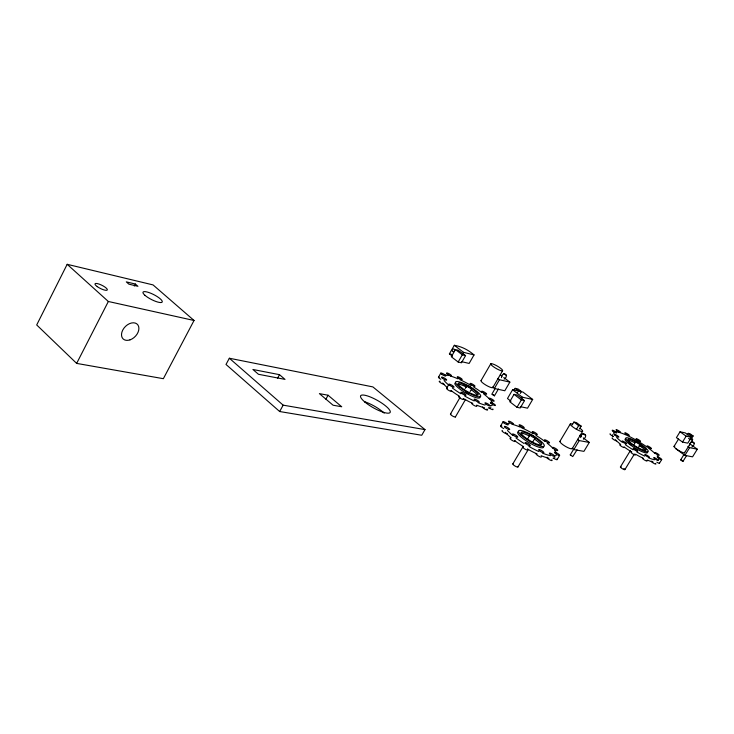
<?xml version="1.0" encoding="UTF-8"?>
<svg xmlns="http://www.w3.org/2000/svg" width="734" height="734" viewBox="0 0 734 734"><rect width="100%" height="100%" fill="white"/><g stroke="black" fill="none" stroke-linecap="round" stroke-linejoin="round"><path stroke-width="1.1" d="M504.111 379.221C510.167 375.074 502.12 370.367 501.46 377.652M503.735 373.744L506.387 375.313M495.221 388.387L491.817 394.25L494.45 395.819L493.982 395.213M67.179 264.313L36.7 324.951L76.648 363.394L163.361 378.689L194.042 320.483L153.057 284.911L67.179 264.313L108.348 301.49L194.042 320.483M76.648 363.394L108.348 301.49M134.304 286.04L135.34 284.03L126.303 281.884L128.89 284.159L137.919 286.297L135.34 284.03M229.347 358.238L226.008 364.459L279.663 411.526L421.738 435.262L424.995 429.601L372.89 386.91L229.347 358.238L283.159 405.159L424.995 429.601M277.617 378.129L279.498 374.67L285.012 379.386L258.451 374.285L252.918 369.486L279.498 374.67M279.663 411.526L283.159 405.159M325.878 399.204L328.08 395.241L341.723 406.764L333.071 405.214L319.4 393.626L328.08 395.241M452.465 356.229L449.41 353.88L454.309 345.301C461.824 346.558 468.292 349.98 474.036 354.926L469.136 363.44L461.42 361.614M438.455 377.239L440.795 373.138M455.438 349.567L451.327 356.761L458.172 362.027L461.438 362.798L465.567 355.614L458.089 350.228L455.438 349.567L462.301 354.816L465.567 355.614M462.714 353.751L463.521 352.329L474.036 354.926M458.172 362.027L462.301 354.816M446.566 388.433L448.951 384.267M450.474 414.022L460.08 397.351M465.163 388.534L466.861 385.589M455.41 416.958L465.595 399.324M470.127 391.479L471.824 388.543A2.89 0.606 30 0 0 468.485 385.946A2.89 0.606 30 0 0 467.714 386.717A2.89 0.606 30 0 0 471.824 388.543M481.045 380.607L490.789 363.761M492.817 387.58L502.588 370.743A6.863 1.321 30 0 0 494.542 364.66A6.863 1.321 30 0 0 492.927 366.367A6.863 1.321 30 0 0 502.588 370.743M494.404 388.479L499.478 379.744L509.855 382.12L504.809 390.763L494.404 388.479L492.67 387.139M494.45 395.819L498.432 388.983M516.727 390.671L512.598 389.754L507.478 398.525L511.02 401.25M514.002 390.268L515.13 388.341L518.085 389.002L521.388 391.516L520.259 393.442M514.039 394.36L509.735 401.709L517.002 407.306L520.204 407.966L524.526 400.617L517.241 395.057L514.039 394.36L521.333 399.929L524.526 400.617M517.296 392.791L518.433 390.855L521.388 391.516M500.57 426.041L503.029 421.839M521.25 399.177L522.397 397.213L532.673 399.452L527.535 408.177L520.323 406.673M517.002 407.306L521.333 399.929M512.827 463.906L523.168 446.428M527.755 438.666L530.049 434.785A11.964 2.615 30.6 0 0 522.406 435.023A11.964 2.615 30.6 0 0 539.747 444.887A11.964 2.615 30.6 0 0 533.655 436.794M517.947 466.962L528.296 449.483M532.902 441.721L535.196 437.84A2.991 0.651 30.6 0 0 531.636 435.069A2.991 0.651 30.6 0 0 531.04 436.024A2.991 0.651 30.6 0 0 535.196 437.84M559.923 441.345L570.281 423.986M572.208 424.94L573.915 422.068L576.419 422.582L581.144 426.142L579.429 429.014M557.069 459.649L559.574 455.456A3 0.651 30.9 0 0 556.354 452.731A3 0.651 30.9 0 0 555.243 453.383A3 0.651 30.9 0 0 559.574 455.456M576.355 429.473L578.649 425.637L581.144 426.142M572.217 448.648L582.622 431.298M577.052 449.795L572.759 456.566L570.263 454.878L573.713 449.116M580.631 437.592C581.291 430.298 589.512 435.189 583.402 439.235M573.878 449.575L579.273 440.583L589.283 442.455L583.925 451.364L573.878 449.575L572.153 448.254A7.156 1.505 30.8 0 1 565.373 446.336A7.156 1.505 30.8 0 1 560.317 441.125M620.423 466.943L630.506 450.373M634.066 444.529L635.855 441.602M624.9 469.595L634.415 454.007M638.571 447.189L640.36 444.272A2.624 0.486 31.1 0 0 637.653 442.125A2.624 0.486 31.1 0 0 636.415 442.336A2.624 0.486 31.1 0 0 640.241 444.345M659.453 463.246L661.692 459.603A2.624 0.495 31.3 0 0 658.701 457.227A2.624 0.495 31.3 0 0 658.013 457.805A2.624 0.495 31.3 0 0 661.692 459.603M680.042 431.766L676.418 437.657L682.51 442.079L687.767 443.162L691.391 437.299L685.308 432.913L680.042 431.766L686.143 436.179L691.391 437.299M674.005 446.428L678.574 439.015M682.51 442.079L686.143 436.179M687.207 434.978L688.217 433.335L690.015 433.73L693.125 435.968L691.611 438.418M690.309 437.216L691.327 435.583L693.125 435.968M684.62 452.694L692.639 439.721M686.593 455.557L683.06 461.273L681.831 460.842L680.675 459.869L684.207 454.144M689.51 445.566C690.189 438.427 697.97 443.07 691.905 446.969M684.877 455.374L689.639 447.667L697.3 449.217L692.566 456.851L684.877 455.374L675.537 448.538M680.675 459.869L681.592 460.126M694.263 443.162L691.868 441.749M570.263 454.878L570.768 454.906M585.704 435.39L582.934 433.748M519.819 391.36L522.92 392.048L532.673 399.452M449.41 353.88L451.529 354.394M493 394.598L493.688 395.002M682.207 460.493L683.06 461.273M688.217 433.335L691.327 435.583M689.666 443.694L697.3 449.217M687.941 446.428L689.639 447.667M573.915 422.068L578.649 425.637M500.322 374.881L502.056 376.203M503.79 377.515L509.855 382.12M579.823 435.28L581.548 436.583M583.264 437.886L589.283 442.455M515.13 388.341L518.433 390.855M454.309 345.301L463.521 352.329M497.744 378.423L499.478 379.744M512.598 389.754L522.397 397.213M577.548 439.262L579.273 440.583M364.605 401.718A16.937 4.276 29.4 0 1 384.194 413.15M647.351 451.667A13.093 2.468 31.1 0 1 635.598 448.355A13.093 2.468 31.1 0 1 625.652 438.831M639.892 445.235A13.093 2.468 31.1 0 1 642.516 447.079M631.286 444.905A10.478 1.973 31.1 0 1 629.506 443.483M627.781 440.235A10.478 1.973 31.1 0 1 634.543 442.63M639.176 445.364A10.478 1.973 31.1 0 1 645.324 451.208M639.837 444.281A10.478 1.963 31.1 0 1 643.7 450.19A10.478 1.963 31.1 0 1 628.781 441.042A10.478 1.963 31.1 0 1 636.763 442.391M654.416 459.805A26.195 4.936 31.1 0 1 648.553 457.823M644.654 456.098A26.195 4.936 31.1 0 1 636.855 452.006M633.158 449.832A26.195 4.936 31.1 0 1 625.34 444.666M621.744 441.969A26.195 4.936 31.1 0 1 616.643 437.464M614.129 434.253A26.195 4.936 31.1 0 1 613.826 432.583M615.046 431.821A26.195 4.936 31.1 0 1 626.432 435.134M627.313 435.537A26.195 4.936 31.1 0 1 646.984 447.052M648.645 448.263A26.195 4.936 31.1 0 1 654.884 453.392M657.205 455.814A26.195 4.936 31.1 0 1 658.37 457.438M658.857 459.209A26.195 4.936 31.1 0 1 657.802 460.08M653.067 461.998A26.185 4.982 31.1 0 1 647.195 460.025M643.305 458.3A26.185 4.982 31.1 0 1 635.497 454.218M631.809 452.043A26.185 4.982 31.1 0 1 624.001 446.878M620.404 444.171A26.185 4.982 31.1 0 1 615.312 439.657M612.807 436.436A26.185 4.982 31.1 0 1 612.505 434.757M635.387 454.603A2.661 0.514 31.2 0 1 634.314 454.704A2.661 0.514 31.2 0 1 631.423 452.896A2.661 0.514 31.2 0 1 631.497 452.162M646.984 460.668A2.661 0.514 31.3 0 1 644.993 460.31A2.661 0.514 31.3 0 1 642.58 458.209M613.441 436.418A2.606 0.495 31 0 1 610.706 434.803A2.606 0.495 31 0 1 610.211 433.831M616.56 440.804A2.633 0.505 31 0 1 613.312 439.345A2.633 0.505 31 0 1 612.651 438.051M624.295 447.391A2.652 0.514 31.1 0 1 622.542 446.997A2.652 0.514 31.1 0 1 619.918 445.153A2.652 0.514 31.1 0 1 620.762 444.905M655.499 463.402A2.642 0.505 31.3 0 1 654.104 463.503A2.642 0.505 31.3 0 1 651.388 461.255M651.893 461.273A2.642 0.505 31.3 0 1 652.333 461.42M659.352 462.888A2.624 0.495 31.3 0 1 658.949 463.227A2.624 0.495 31.3 0 1 656.82 462.191M624.863 469.421A2.606 0.532 31.3 0 1 623.46 469.31A2.606 0.532 31.3 0 1 620.725 467.485A2.606 0.532 31.3 0 1 621.193 466.962M623.918 468.485A2.606 0.532 31.3 0 1 624.359 468.842M684.483 452.282A6.175 1.092 31.3 0 1 678.445 450.318A6.175 1.092 31.3 0 1 674.812 446.272M691.18 438.005A6.193 1.037 31.2 0 1 692.419 439.905A6.193 1.037 31.2 0 1 688.556 438.482M479.99 396.892A14.451 3.083 30 0 1 466.787 393.571A14.451 3.083 30 0 1 455.043 383.01M463.237 384.79A14.451 3.083 30 0 1 465.622 385.919M468.255 393.644A11.56 2.468 30 0 1 465.604 392.167M457.521 384.478A11.56 2.468 30 0 1 466.631 387.139M471.733 390.167A11.56 2.468 30 0 1 476.907 394.562M492.275 405.113A28.901 6.166 30 0 1 490.358 405.847M485.036 405.085A28.901 6.166 30 0 1 478.1 402.663M474.219 400.966A28.901 6.166 30 0 1 464.705 396.03M460.943 393.791A28.901 6.166 30 0 1 452.346 387.974M448.483 384.882A28.901 6.166 30 0 1 444.088 380.524M444.795 375.074A28.901 6.166 30 0 1 448.419 375.524M450.236 375.982A28.901 6.166 30 0 1 458.099 378.863M459.979 379.698A28.901 6.166 30 0 1 470.999 385.433M473.714 387.057A28.901 6.166 30 0 1 481.825 392.507M483.541 393.8A28.901 6.166 30 0 1 489.67 399.241M491.018 400.81A28.901 6.166 30 0 1 492.496 403.397M490.853 407.553A28.883 6.211 30 0 1 488.927 408.297M484.532 407.783A28.883 6.211 30 0 1 476.66 405.14M472.788 403.443A28.883 6.211 30 0 1 463.273 398.516M459.512 396.277A28.883 6.211 30 0 1 450.924 390.451M447.061 387.359A28.883 6.211 30 0 1 442.675 382.992M476.788 406.012A2.936 0.642 30.1 0 1 473.843 405.287A2.936 0.642 30.1 0 1 472.136 403.241M455.319 416.517A2.881 0.661 30 0 1 454.162 416.811A2.881 0.661 30 0 1 450.988 414.921A2.881 0.661 30 0 1 451.043 413.976M451.419 390.763A2.927 0.642 29.9 0 1 450.456 391.194A2.927 0.642 29.9 0 1 447.061 389.176A2.927 0.642 29.9 0 1 447.437 388.396M440.795 379.258A2.881 0.624 29.8 0 1 438.574 377.579A2.881 0.624 29.8 0 1 439.317 377.221M444.198 384.304A2.908 0.633 29.8 0 1 440.363 382.616A2.908 0.633 29.8 0 1 440.116 381.331M486.954 409.031A2.918 0.633 30.2 0 1 487.119 410.058A2.918 0.633 30.2 0 1 483.926 408.526A2.918 0.633 30.2 0 1 482.669 406.975M492.771 408.966A2.89 0.624 30.2 0 1 492.009 409.471A2.89 0.624 30.2 0 1 488.697 407.572M463.356 398.856A2.936 0.642 30 0 1 462.603 399.379A2.936 0.642 30 0 1 459.31 397.544A2.936 0.642 30 0 1 458.915 396.388M492.863 387.185A6.845 1.395 30.1 0 1 485.936 385.13A6.845 1.395 30.1 0 1 481.513 380.46M580.089 428.362A7.175 1.422 30.8 0 1 581.135 431.363A7.175 1.422 30.8 0 1 571.979 426.261A7.175 1.422 30.8 0 1 572.557 424.169M543.481 446.355A14.955 3.275 30.6 0 1 528.838 442.483A14.955 3.275 30.6 0 1 518.699 431.62M521.085 433.234A11.964 2.624 30.6 0 1 529.342 436.005M534.627 439.152A11.964 2.624 30.6 0 1 540.912 445.024M550.472 455.695A29.92 6.56 30.6 0 1 542.646 453.19M538.719 451.502A29.92 6.56 30.6 0 1 528.966 446.456M524.104 443.529A29.92 6.56 30.6 0 1 516.03 437.996M512.717 435.39A29.92 6.56 30.6 0 1 507.515 430.482M506.855 423.601A29.92 6.56 30.6 0 1 509.341 423.692M512.13 424.27A29.92 6.56 30.6 0 1 519.984 427.032M521.002 427.472A29.92 6.56 30.6 0 1 533.178 433.721M535.985 435.409A29.92 6.56 30.6 0 1 544.766 441.336M547.188 443.198A29.92 6.56 30.6 0 1 552.619 448.015M554.482 450.089A29.92 6.56 30.6 0 1 556.299 452.988M556.372 454.997A29.92 6.56 30.6 0 1 554.684 455.988M548.968 458.218A29.91 6.606 30.6 0 1 541.132 455.722M537.205 454.043A29.91 6.606 30.6 0 1 527.452 448.997M523.562 446.685A29.91 6.606 30.6 0 1 514.534 440.547M511.222 437.932A29.91 6.606 30.6 0 1 505.432 432.317M554.876 457.502A29.91 6.606 30.6 0 1 553.188 458.502M551.748 459.796A3.028 0.679 30.9 0 1 551.188 460.475A3.028 0.679 30.9 0 1 547.821 458.603A3.028 0.679 30.9 0 1 547.215 457.273M503.772 428.555A2.982 0.661 30.4 0 1 500.735 426.426A2.982 0.661 30.4 0 1 501.918 426.142M527.471 449.3A3.046 0.688 30.7 0 1 526.847 449.951A3.046 0.688 30.7 0 1 523.443 448.061A3.046 0.688 30.7 0 1 522.892 446.758M556.785 458.906A3 0.661 30.9 0 1 556.409 459.622A3 0.661 30.9 0 1 553.28 458.007M507.13 433.427A3.009 0.67 30.4 0 1 504.175 432.757A3.009 0.67 30.4 0 1 502.35 430.583M514.929 440.767A3.037 0.679 30.5 0 1 514.277 441.409A3.037 0.679 30.5 0 1 510.892 439.519A3.037 0.679 30.5 0 1 510.369 438.235M541.362 456.878A3.046 0.688 30.8 0 1 538.38 456.007A3.046 0.688 30.8 0 1 536.178 453.796M517.791 466.457A2.982 0.706 30.7 0 1 516.745 466.87A2.982 0.706 30.7 0 1 513.451 464.906A2.982 0.706 30.7 0 1 513.369 463.815M365.137 402.25A16.955 4.211 29.4 0 0 389.91 412.719A16.955 4.211 29.4 0 0 371.138 397.305A16.955 4.211 29.4 0 0 365.137 402.25M144.974 295.334A10.808 2.716 27.1 0 0 161.618 302.445A10.808 2.716 27.1 0 0 151.287 293.462A10.808 2.716 27.1 0 0 144.974 295.334M129.991 339.87A10.203 7.001 -45.9 0 0 137.836 324.868A10.203 7.001 -45.9 0 0 122.771 330.025A10.203 7.001 -45.9 0 0 129.991 339.87M97.264 286.627A6.872 1.771 26.5 0 0 107.292 290.003A6.872 1.771 26.5 0 0 98.952 284.04A6.872 1.771 26.5 0 0 97.264 286.627M628.57 441.877A13.093 2.459 31.1 0 0 647.7 451.869A13.093 2.459 31.1 0 0 634.662 440.684A13.093 2.459 31.1 0 0 628.57 441.877M633.965 449.419A2.661 0.505 31.2 0 0 637.727 451.245A2.661 0.505 31.2 0 0 634.726 448.859A2.661 0.505 31.2 0 0 633.965 449.419M645.599 455.511A2.661 0.505 31.2 0 0 649.342 457.328A2.661 0.505 31.2 0 0 646.333 454.933A2.661 0.505 31.2 0 0 645.599 455.511M612.918 431.152A2.615 0.495 31 0 0 616.633 432.959A2.615 0.495 31 0 0 613.725 430.647A2.615 0.495 31 0 0 612.918 431.152M655.554 453.502A2.606 0.486 31.3 0 0 659.205 455.282A2.606 0.486 31.3 0 0 656.242 452.942A2.606 0.486 31.3 0 0 655.554 453.502M615.055 435.299A2.633 0.495 31 0 0 618.79 437.115A2.633 0.495 31 0 0 615.863 434.776A2.633 0.495 31 0 0 615.055 435.299M625.561 433.721A2.578 0.477 31 0 0 629.212 435.51A2.578 0.477 31 0 0 626.322 433.216A2.578 0.477 31 0 0 625.561 433.721M622.744 441.987A2.652 0.505 31.1 0 0 626.506 443.822A2.652 0.505 31.1 0 0 623.542 441.446A2.652 0.505 31.1 0 0 622.744 441.987M616.808 430.601A2.587 0.486 31 0 0 620.487 432.399A2.587 0.486 31 0 0 617.597 430.096A2.587 0.486 31 0 0 616.808 430.601M647.801 446.868A2.587 0.477 31.2 0 0 651.443 448.639A2.587 0.477 31.2 0 0 648.507 446.327A2.587 0.477 31.2 0 0 647.801 446.868M636.864 439.657A2.578 0.477 31.1 0 0 640.498 441.437A2.578 0.477 31.1 0 0 637.598 439.134A2.578 0.477 31.1 0 0 636.864 439.657M654.407 458.567A2.652 0.505 31.3 0 0 658.123 460.383A2.652 0.505 31.3 0 0 655.113 457.988A2.652 0.505 31.3 0 0 654.407 458.567M454.135 351.393A1.431 1.156 -76.2 0 0 453.832 349.017A1.431 1.156 -76.2 0 0 452.245 350.733A1.431 1.156 -76.2 0 0 454.135 351.393M460.053 387.479A14.451 3.064 30 0 0 480.559 396.516A14.451 3.064 30 0 0 463.787 383.515A14.451 3.064 30 0 0 460.053 387.479M461.658 387.8A11.56 2.459 30 0 0 478.073 395.039A11.56 2.459 30 0 0 464.677 384.644A11.56 2.459 30 0 0 461.658 387.8M474.806 400.122A2.936 0.633 30.1 0 0 479.137 402.204A2.936 0.633 30.1 0 0 476.137 399.645A2.936 0.633 30.1 0 0 474.806 400.122M449.593 385.139A2.936 0.633 29.9 0 0 453.942 387.231A2.936 0.633 29.9 0 0 450.997 384.708A2.936 0.633 29.9 0 0 449.593 385.139M441.418 373.982A2.881 0.615 29.8 0 0 445.703 376.047A2.881 0.615 29.8 0 0 442.822 373.588A2.881 0.615 29.8 0 0 441.418 373.982M442.235 378.083A2.908 0.624 29.8 0 0 446.566 380.166A2.908 0.624 29.8 0 0 443.657 377.671A2.908 0.624 29.8 0 0 442.235 378.083M485.633 403.856A2.918 0.624 30.2 0 0 489.927 405.92A2.918 0.624 30.2 0 0 486.917 403.37A2.918 0.624 30.2 0 0 485.633 403.856M482.366 392.176A2.853 0.596 30.1 0 0 486.559 394.204A2.853 0.596 30.1 0 0 483.633 391.736A2.853 0.596 30.1 0 0 482.366 392.176M447.18 373.854A2.863 0.606 29.8 0 0 451.428 375.909A2.863 0.606 29.8 0 0 448.557 373.468A2.863 0.606 29.8 0 0 447.18 373.854M489.835 399.177A2.872 0.606 30.2 0 0 494.055 401.204A2.872 0.606 30.2 0 0 491.092 398.709A2.872 0.606 30.2 0 0 489.835 399.177M491.092 403.48A2.899 0.615 30.2 0 0 495.34 405.526A2.899 0.615 30.2 0 0 492.349 402.994A2.899 0.615 30.2 0 0 491.092 403.48M470.714 384.332A2.844 0.596 30 0 0 474.907 386.359A2.844 0.596 30 0 0 472.008 383.91A2.844 0.596 30 0 0 470.714 384.332M461.558 393.24A2.945 0.633 30 0 0 465.906 395.332A2.945 0.633 30 0 0 462.934 392.782A2.945 0.633 30 0 0 461.558 393.24M457.897 377.652A2.844 0.596 29.9 0 0 462.099 379.689A2.844 0.596 29.9 0 0 459.227 377.258A2.844 0.596 29.9 0 0 457.897 377.652M521.085 435.069A14.964 3.266 30.6 0 0 543.362 446.556A14.964 3.266 30.6 0 0 529.627 433.785A14.964 3.266 30.6 0 0 521.085 435.069M550.179 454.227A3.028 0.67 30.8 0 0 554.555 456.309A3.028 0.67 30.8 0 0 551.317 453.566A3.028 0.67 30.8 0 0 550.179 454.227M553.363 448.483A2.973 0.642 30.8 0 0 557.656 450.538A2.973 0.642 30.8 0 0 554.464 447.85A2.973 0.642 30.8 0 0 553.363 448.483M532.976 432.656A2.936 0.633 30.6 0 0 537.242 434.702A2.936 0.633 30.6 0 0 534.132 432.078A2.936 0.633 30.6 0 0 532.976 432.656M503.744 422.775A2.982 0.651 30.4 0 0 508.111 424.858A2.982 0.651 30.4 0 0 505.01 422.215A2.982 0.651 30.4 0 0 503.744 422.775M525.81 443.648A3.046 0.679 30.6 0 0 530.242 445.758A3.046 0.679 30.6 0 0 527.03 443.015A3.046 0.679 30.6 0 0 525.81 443.648M519.846 425.848A2.945 0.633 30.5 0 0 524.131 427.904A2.945 0.633 30.5 0 0 521.039 425.289A2.945 0.633 30.5 0 0 519.846 425.848M505.185 427.463A3.009 0.661 30.4 0 0 509.589 429.573A3.009 0.661 30.4 0 0 506.451 426.885A3.009 0.661 30.4 0 0 505.185 427.463M545.197 440.905A2.954 0.633 30.7 0 0 549.472 442.951A2.954 0.633 30.7 0 0 546.316 440.308A2.954 0.633 30.7 0 0 545.197 440.905M509.157 422.215A2.954 0.642 30.4 0 0 513.479 424.289A2.954 0.642 30.4 0 0 510.387 421.665A2.954 0.642 30.4 0 0 509.157 422.215M513.24 435.115A3.037 0.67 30.5 0 0 517.672 437.225A3.037 0.67 30.5 0 0 514.488 434.51A3.037 0.67 30.5 0 0 513.24 435.115M539.398 450.676A3.046 0.679 30.8 0 0 543.802 452.777A3.046 0.679 30.8 0 0 540.563 450.025A3.046 0.679 30.8 0 0 539.398 450.676"/></g></svg>
